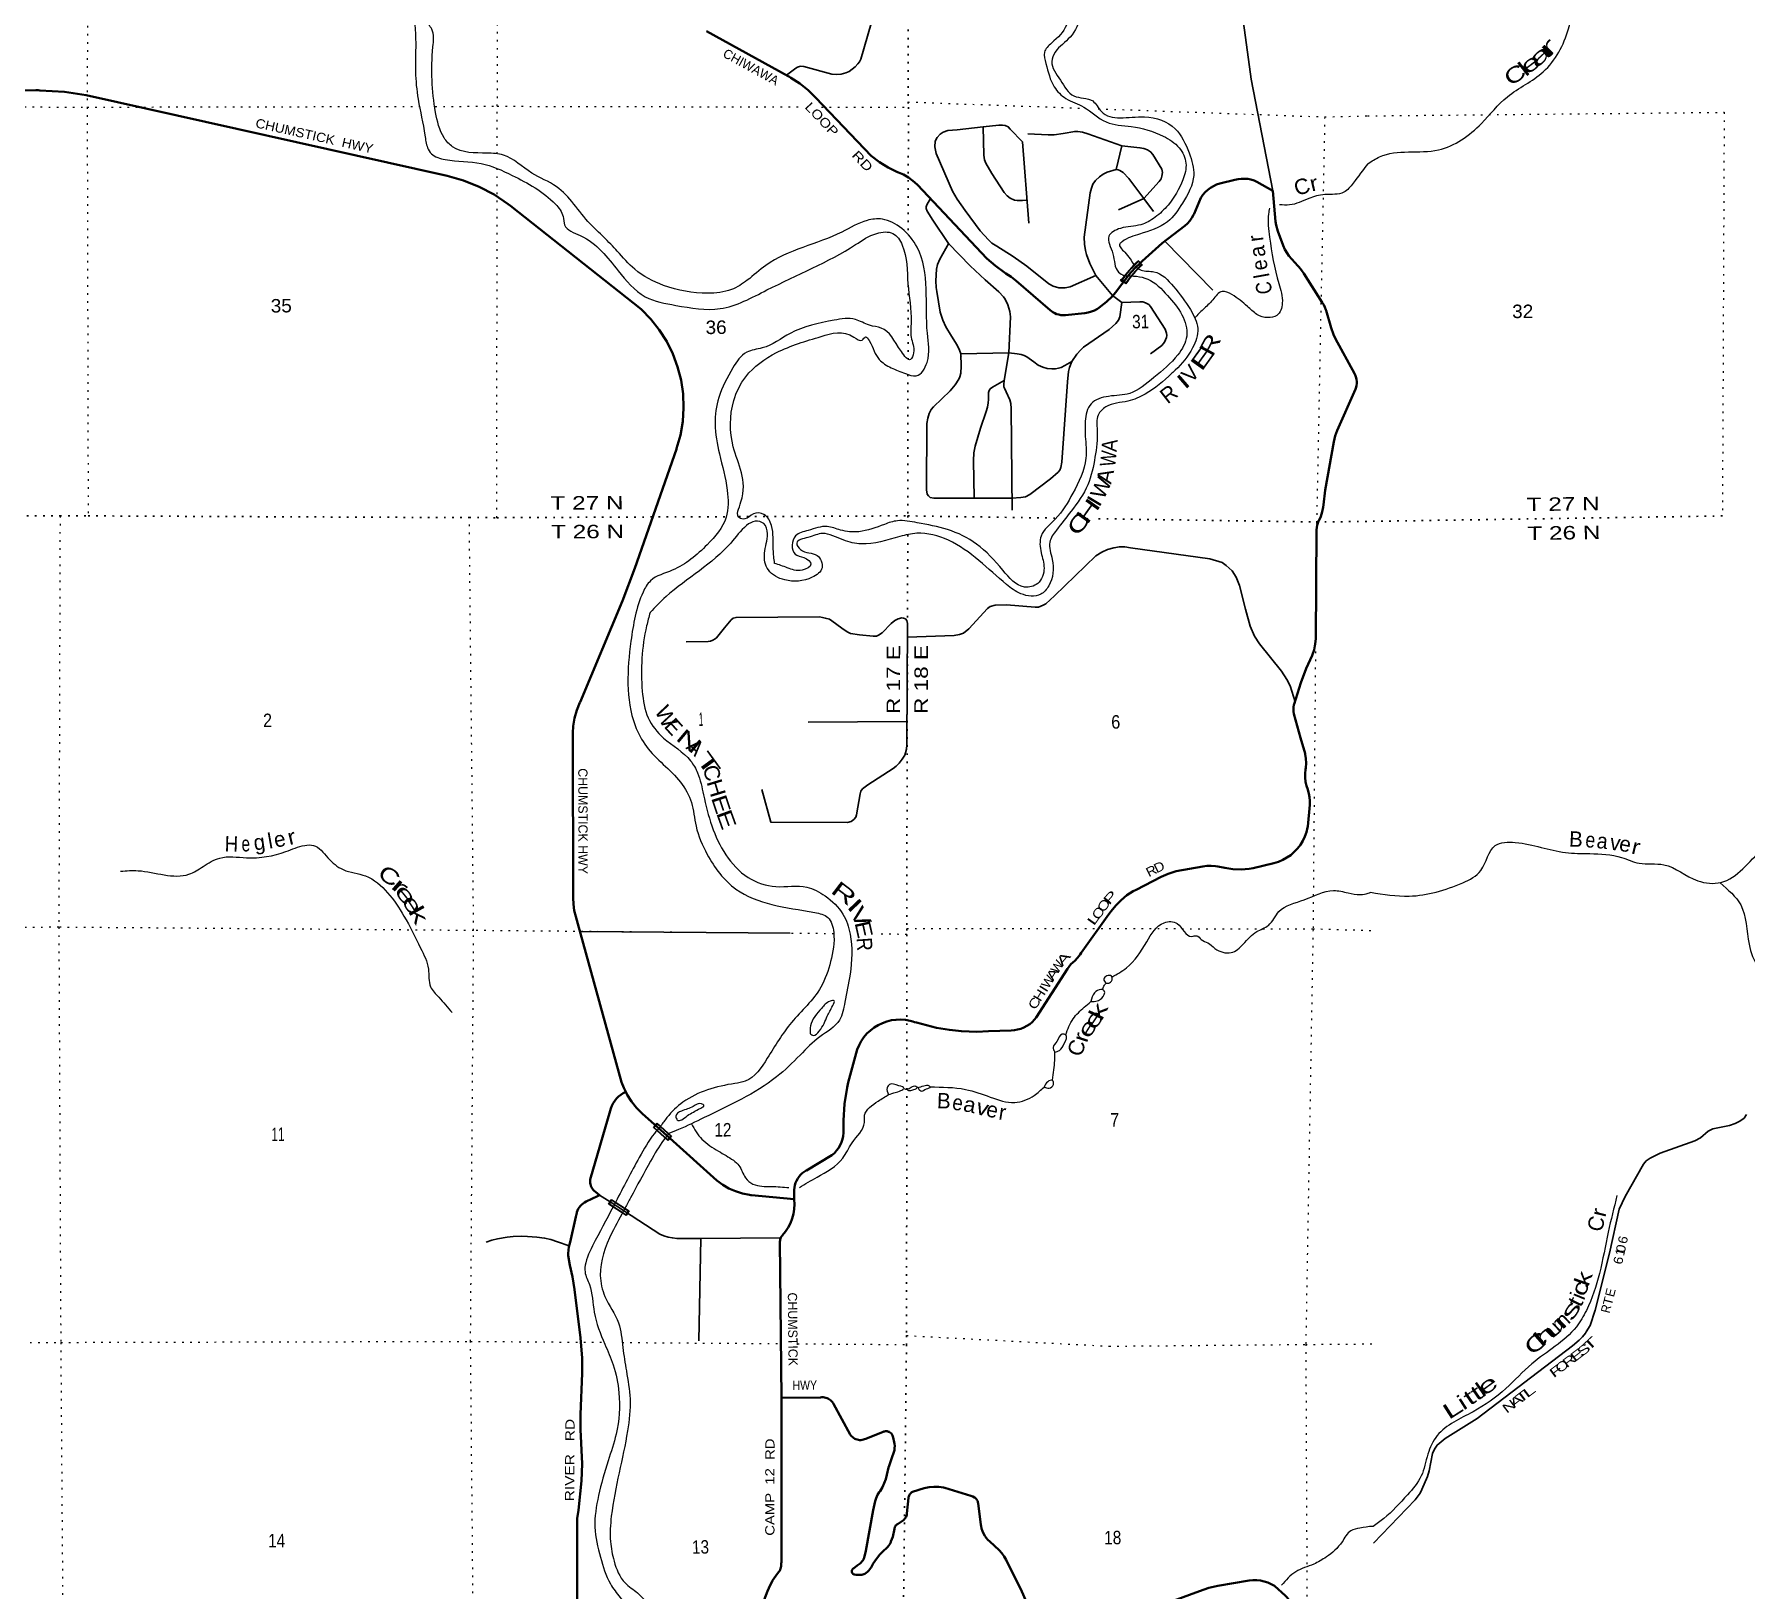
# Model space of a CAD drawing. Header units: feet. Extents: x -3 to 248627, y 0 to 184934.
# Drawn here: x 75471 to 97687, y 92156 to 112351 of the extents above; entities that cross this region are included whole.
import ezdxf
from ezdxf.enums import TextEntityAlignment as Align

# ---------------------------------------------------------------- set-up
doc = ezdxf.new("R2010")
doc.units = ezdxf.units.FT
doc.header["$LTSCALE"] = 70
doc.header["$PDMODE"] = 32
doc.header["$PDSIZE"] = 35
doc.linetypes.add('DOTTED', pattern=[1.5, 0.3, -1.2])
for name, color, linetype, lineweight in [('26', 7, 'Continuous', 40), ('27', 7, 'Continuous', 35), ('29', 7, 'Continuous', 25), ('30', 7, 'Continuous', 35), ('31', 7, 'Continuous', 13), ('39', 7, 'Continuous', 13), ('6', 7, 'DOTTED', 25), ('61', 7, 'Continuous', 13), ('7', 7, 'DOTTED', 13)]:
    doc.layers.add(name, color=color, linetype=linetype, lineweight=lineweight)
doc.layers.add('41', color=7, linetype='Continuous')

msp = doc.modelspace()

# ---------------------------------------------------------------- linework, layer by layer
at = {"layer": '26'}
for points in [[(89605.87, 109126.96), (89589.88, 109106.07), (89506, 108996.53), (89466.1, 108950.61), (89389.03, 108875.34), (89291.15, 108799.21), (89272.45, 108787.05), (89233.78, 108766.04), (89193.12, 108749.19), (89150.92, 108736.68), (89107.65, 108728.64), (88853.99, 108701.95), (88849.77, 108701.69), (88822.37, 108701.61), (88795.11, 108704.4), (88768.29, 108710.03), (88742.2, 108718.43), (88717.14, 108729.51), (88693.37, 108743.14), (88658.72, 108766.38), (88215.37, 109148.09), (88152.02, 109199.24), (88080.54, 109245.74), (88065.9, 109255.12), (87946.27, 109341.99), (87836.38, 109440.88), (86936.78, 110394.04), (86930.22, 110400.67), (86876.2, 110449.15), (86817.41, 110491.72), (86754.49, 110527.9), (86688.14, 110557.31), (86677.17, 110561.82), (86555.49, 110620.11), (86440.57, 110690.8), (86333.67, 110773.11), (85614.63, 111524.86), (85516.91, 111623.02), (85409.47, 111710.42), (85293.47, 111786.11), (85273.03, 111797.73), (85256.83, 111807.58), (84199.03, 112389.11)], [(83149.21, 98620.64), (83123.1, 98673.15), (83095.38, 98744.6), (82525.3, 100802.77), (82501.41, 100894.55), (82481.01, 100974.48), (82469.07, 101056.11), (82465.73, 101138.53), (82466, 101151.93), (82460.85, 103232.85), (82461.39, 103267.74), (82462.3, 103282.85), (82467.3, 103365.58), (82485.04, 103472.04), (82513.8, 103576.07), (82553.28, 103676.51), (82555.16, 103680.61), (83106.35, 104994.5), (83265.31, 105419.57), (83806.98, 106964.12), (83809.75, 106972.27), (83858.16, 107144.94), (83888.24, 107321.73), (83899.69, 107500.69), (83892.36, 107679.87), (83866.35, 107857.31), (83821.93, 108031.05), (83759.59, 108199.19), (83680.02, 108359.9), (83584.09, 108511.42), (83472.84, 108652.07), (83347.5, 108780.32), (81652.35, 110122.25), (81621.53, 110145.8), (81439.08, 110268.22), (81244.84, 110370.9), (81040.92, 110452.71), (80829.57, 110512.75), (76146.08, 111561.1), (75863.37, 111604.06), (75542.65, 111621.78), (75521.49, 111622.95), (75492.65, 111622.93), (71353.34, 111585.67)], [(91223.35, 110471.41), (91181.25, 110475.36), (91138.97, 110474.89), (91096.97, 110470.01), (91055.71, 110460.75), (90861.81, 110412.88), (90858.93, 110412.07), (90816.84, 110397.58), (90776.49, 110378.77), (90738.33, 110355.85), (90702.77, 110329.06), (90670.21, 110298.7), (90641, 110265.11), (90615.46, 110228.64), (90526.43, 110020.88), (90518.74, 110004.62), (90496.25, 109964.83), (90469.73, 109927.61), (90439.45, 109893.37), (90405.77, 109862.47), (90110.48, 109636.43), (89852.84, 109402.59), (89829.76, 109382.74), (89762.31, 109318.94), (89714.49, 109267.82), (89678.93, 109226.1), (89609.44, 109132.85), (89605.87, 109126.96)], [(91563.12, 101590.55), (91621.42, 101607.92), (91677.58, 101631.28), (91730.99, 101660.39), (91781.06, 101694.92), (91827.26, 101734.5), (91869.06, 101778.68), (91906.01, 101827), (91937.72, 101878.91), (91963.82, 101933.85), (91984.03, 101991.22), (91998.14, 102050.39), (92000.82, 102066.18), (92027.86, 102347.13), (92029.11, 102396.85), (92025.15, 102446.42), (92016.03, 102495.31), (92001.86, 102542.98), (92001.43, 102544.17), (91984.59, 102594.65), (91973.12, 102646.61), (91967.14, 102699.48), (91966.73, 102752.69), (91971.87, 102805.65), (91975.84, 102828.48), (91979.4, 102887.39), (91976.79, 102946.36), (91968.02, 103004.72), (91966.29, 103012.9), (91906.11, 103215.4), (91821.64, 103527.1), (91816.96, 103556.56), (91815.39, 103586.35), (91816.94, 103616.14), (91821.6, 103645.6), (91823.27, 103652.99), (91913.65, 103927.94), (91980.51, 104115.82), (92060.04, 104283.47), (92083.06, 104358.08), (92098.16, 104434.69), (92104.69, 104501.75), (92116.48, 105917.46), (92118.48, 105946.88), (92123.54, 105975.92), (92131.61, 106004.27), (92142.6, 106031.63), (92144.13, 106034.87), (92169.76, 106090.84), (92189.4, 106149.18), (92202.84, 106209.26), (92207.5, 106242.6), (92226.86, 106432.6), (92338.08, 107056.78), (92357.48, 107135.68), (92383.11, 107207.51), (92622, 107743.43), (92629.89, 107767.15), (92635.26, 107791.57), (92638.05, 107816.41), (92638.23, 107841.41), (92635.79, 107866.29), (92630.77, 107890.77), (92623.21, 107914.6), (92613.21, 107937.51), (92609.15, 107945.26), (92361.87, 108395.73), (92335.55, 108452.27), (92304.12, 108538.95), (92238.37, 108764.67), (92236.07, 108772.58), (92223.83, 108806.43), (92208.11, 108838.82), (92189.09, 108869.39), (91948.99, 109243.9), (91919.8, 109288.35), (91886.13, 109329.51), (91874.12, 109342.26), (91755.66, 109475.71), (91733.36, 109506.82), (91704.41, 109555.74), (91680.73, 109607.41), (91611.93, 109792.77), (91592.25, 109871.21), (91584.67, 109917.2), (91548, 110316.8), (91338.73, 110436.25), (91305.17, 110450.46), (91264.81, 110463.08), (91223.35, 110471.41)], [(85336.24, 97227.15), (85336.82, 97346.95), (85339.26, 97377.88), (85344.93, 97408.39), (85353.75, 97438.13), (85365.63, 97466.79), (85380.44, 97494.05), (85398.02, 97519.62), (85418.18, 97543.2), (85440.69, 97564.55), (85465.31, 97583.43), (85491.77, 97599.63), (85494.03, 97600.84), (85825.98, 97797.51), (85857.38, 97825.49), (85885.68, 97856.59), (85910.58, 97890.48), (85931.79, 97926.79), (85949.1, 97965.12), (85962.3, 98005.04), (85971.26, 98046.13), (85975.88, 98087.93), (85976.26, 98095.99), (85974.78, 98246.08), (85987.55, 98462.38), (86022.87, 98676.16), (86038.01, 98740.26), (86153.44, 99168.11), (86176.81, 99224.72), (86205.96, 99278.58), (86240.59, 99329.1), (86280.3, 99375.72), (86324.67, 99417.93), (86373.21, 99455.27), (86425.39, 99487.34), (86480.64, 99513.77), (86538.34, 99534.29), (86597.87, 99548.66), (86658.58, 99556.73), (86719.8, 99558.41), (86780.86, 99553.68), (86841.1, 99542.6), (86874.84, 99532.65), (86895.64, 99526.35), (86924.84, 99518.81), (87181.48, 99452.5), (87349.62, 99423.67), (87506.12, 99406), (87707.15, 99399.1), (87856.74, 99406.8), (88149.82, 99417.88), (88193.02, 99420.52), (88235.7, 99427.65), (88277.41, 99439.21), (88317.68, 99455.06), (88356.07, 99475.04), (88392.16, 99498.92), (88425.56, 99526.44), (88455.9, 99557.3), (88478.38, 99585.02), (88884.71, 100217.39), (88903.99, 100247.67), (88926.33, 100275.77), (88951.48, 100301.39), (88976.68, 100322.36), (89014.87, 100361.24), (89048.78, 100403.9), (89062.31, 100423.84), (89418.93, 100925.2), (89449.45, 100965.25), (89510.54, 101041), (89579.21, 101109.95), (89654.71, 101171.34), (89736.21, 101224.51), (89772.7, 101244.59), (90097.66, 101410.73), (90187.64, 101450.4), (90281.28, 101480.44), (90291.41, 101483.05), (90637.76, 101547.48), (90692.4, 101553.91), (90747.41, 101554.6), (90802.19, 101549.53), (90833.49, 101544), (90927.21, 101526.68), (91031.09, 101511.82), (91135.95, 101507.9), (91240.64, 101514.95), (91294.18, 101522.86), (91563.12, 101590.55)], [(82520.43, 91905.25), (82517.3, 92976.87), (82520.09, 93080.65), (82534.31, 93191.12), (82573.21, 93572.11), (82581.47, 93791.23), (82563.44, 94238.35), (82559.47, 94296.96), (82560.49, 94430.9), (82581.69, 94965.77), (82582.59, 95163.27), (82559.74, 95424.7), (82483.54, 96055.76), (82455.62, 96218.93), (82424.03, 96368.06), (82403.53, 96497.05), (82402.32, 96521.99), (82403.8, 96566.01), (82409.87, 96609.64), (82427.13, 96666.49), (82500.4, 96997.91), (82512.74, 97048.45), (82514.85, 97055.89), (82522.97, 97078.44), (82533.4, 97100.02), (82546.03, 97120.39), (82560.71, 97139.33), (82577.3, 97156.63), (82595.61, 97172.1), (82615.43, 97185.57), (82636.55, 97196.89), (82781.92, 97266.1), (82809.83, 97279.39), (82781.92, 97302.19), (82735.4, 97340.2), (82726.76, 97348.81), (82716.42, 97361.21), (82707.42, 97374.62), (82699.88, 97388.9), (82693.88, 97403.89), (82689.47, 97419.43), (82686.71, 97435.34), (82685.63, 97451.45), (82686.24, 97467.59), (82688.53, 97483.57), (82946.93, 98375.35), (82954.88, 98403.99), (82968.23, 98438.97), (82985.16, 98472.37), (83005.49, 98503.81), (83029, 98532.96), (83055.42, 98559.48), (83084.48, 98583.11), (83115.84, 98603.56), (83124.17, 98607.82), (83149.21, 98620.64)], [(83719.51, 98017.03), (83360.41, 98339.68), (83288.28, 98413.25), (83224.23, 98493.95), (83168.97, 98580.9), (83149.21, 98620.64)], [(85336.24, 97227.15), (84779.78, 97279.81), (84774.37, 97280.72), (84754.5, 97283.46), (84663.05, 97302.04), (84574.05, 97330.08), (84488.46, 97367.28), (84407.23, 97413.21), (84331.24, 97467.38), (83719.51, 98017.03)], [(85170.33, 94648.69), (85150.31, 96677.26), (85151.53, 96690.82), (85154.16, 96704.17), (85158.18, 96717.18), (85163.53, 96729.69), (85170.16, 96741.57), (85178, 96752.7), (85183.16, 96758.87), (85223.03, 96807.67), (85257.59, 96860.36), (85286.45, 96916.38), (85309.29, 96975.1), (85325.87, 97035.89), (85336.01, 97098.09), (85339.59, 97161), (85336.57, 97223.94), (85336.24, 97227.15)], [(84903.94, 91914.11), (84988.55, 92139.53), (85004.04, 92175.38), (85055.35, 92274.3), (85116.72, 92367.3), (85122, 92372.49), (85133.26, 92385.33), (85143.11, 92399.28), (85151.45, 92414.18), (85158.19, 92429.87), (85163.25, 92446.18), (85166.58, 92462.93), (85168.14, 92479.94), (85167.91, 92497.01), (85169.24, 92513.51), (85170.32, 94623.69), (85170.33, 94648.69)], [(85793.63, 94627.35), (85778.58, 94636.34), (85762.66, 94643.69), (85746.07, 94649.35), (85728.97, 94653.24), (85711.56, 94655.32), (85694.03, 94655.57), (85676.57, 94653.98), (85170.33, 94648.69)], [(86166.07, 92348.38), (86141.23, 92350.43), (86118.81, 92352.27), (86118.13, 92352.4), (86113.7, 92353.56), (86109.43, 92355.18), (86105.34, 92357.23), (86101.5, 92359.69), (86097.93, 92362.55), (86094.68, 92365.76), (86091.78, 92369.3), (86089.27, 92373.12), (86087.17, 92377.18), (86085.51, 92381.43), (86084.3, 92385.84), (86083.56, 92390.35), (86083.3, 92394.91), (86083.51, 92399.48), (86084.2, 92404), (86085.36, 92408.42), (86086.97, 92412.7), (86089.02, 92416.78), (86091.49, 92420.63), (86094.34, 92424.19), (86097.56, 92427.44), (86101.09, 92430.34), (86104.91, 92432.85), (86154.65, 92469.37), (86191.69, 92497.53), (86204.05, 92508.5), (86215.19, 92520.69), (86225, 92533.98), (86233.36, 92548.23), (86240.19, 92563.27), (86243.36, 92572.13), (86265.55, 92662.07), (86361.04, 93191.31), (86385.76, 93305.94), (86399.74, 93347.16), (86417.95, 93386.69), (86440.19, 93424.1), (86449.34, 93437.24), (86479.48, 93485.83), (86504.61, 93537.75), (86524.19, 93592.01), (86537.98, 93648.01), (86560.77, 93741.13), (86568, 93764.06), (86602.13, 93867.25), (86629.2, 93942.95), (86635.61, 93969.08), (86639.25, 93995.74), (86640.08, 94022.63), (86638.1, 94049.46), (86634.35, 94071.39), (86621.66, 94133.59), (86609.67, 94159.88), (86598.26, 94184.89), (86573.27, 94202.76), (86570.53, 94204.23), (86560.77, 94208.22), (86550.65, 94211.16), (86540.28, 94213.03), (86529.77, 94213.81), (86519.24, 94213.48), (86508.8, 94212.05), (86498.57, 94209.54), (86488.65, 94205.97), (86264.53, 94117), (86264.05, 94116.76), (86249.08, 94110.15), (86233.51, 94105.15), (86217.5, 94101.8), (86201.22, 94100.15), (86184.87, 94100.2), (86168.6, 94101.96), (86152.61, 94105.42), (86137.07, 94110.52), (86122.15, 94117.23), (86108.01, 94125.45), (86094.81, 94135.11), (86082.69, 94146.1), (86071.78, 94158.29), (86062.21, 94171.55), (85846.24, 94570.6), (85842.18, 94577.41), (85832.08, 94591.74), (85820.53, 94604.93), (85807.67, 94616.85), (85793.63, 94627.35)], [(88382.27, 91927.51), (88276.67, 92164.91), (88130.8, 92453.72), (88087.72, 92546.13), (88062.51, 92589.03), (88032.09, 92630.37), (87997.52, 92668.3), (87936.74, 92727.92), (87874.3, 92783.14), (87849.57, 92805.63), (87827.33, 92830.59), (87807.82, 92857.73), (87791.25, 92886.76), (87777.8, 92917.36), (87767.63, 92949.2), (87760.85, 92981.93), (87758.53, 93000.76), (87723.84, 93278.14), (87720.4, 93290.39), (87717.24, 93301.39), (87712.94, 93312), (87707.56, 93322.11), (87701.15, 93331.59), (87693.78, 93340.35), (87685.54, 93348.3), (87677.53, 93354.55), (87652.57, 93367.98), (87627.53, 93375.66), (87292.49, 93478.39), (87275.46, 93481.91), (87212.44, 93490.59), (87148.86, 93492.63), (87085.41, 93488.01), (87022.79, 93476.79), (86871.37, 93427.45), (86862.87, 93422.65), (86854.89, 93416.96), (86847.54, 93410.47), (86840.92, 93403.25), (86835.08, 93395.38), (86830.1, 93386.94), (86826.03, 93378.02), (86822.91, 93368.73), (86820.79, 93359.16), (86819.67, 93349.42), (86799.3, 93146.32), (86798.88, 93142.63), (86796.39, 93128.98), (86792.48, 93115.66), (86787.21, 93102.82), (86780.62, 93090.6), (86772.79, 93079.14), (86763.81, 93068.57), (86753.77, 93058.98), (86684.24, 93013.16), (86682.56, 93012.39), (86675.32, 93008.51), (86668.52, 93003.89), (86662.24, 92998.59), (86656.54, 92992.66), (86651.5, 92986.16), (86647.17, 92979.18), (86643.59, 92971.77), (86640.81, 92964.04), (86638.84, 92956.06), (86637.73, 92947.91), (86614.23, 92845.15), (86591.81, 92782.01), (86587.69, 92772.17), (86576.32, 92749.83), (86562.67, 92728.8), (86546.9, 92709.31), (86529.18, 92691.58), (86499.83, 92666.89), (86448.14, 92615.8), (86402.08, 92559.6), (86362.14, 92498.88), (86333.76, 92446.24), (86330.96, 92441.48), (86318.37, 92422.9), (86303.9, 92405.74), (86287.72, 92390.18), (86270, 92376.4), (86250.94, 92364.55), (86240.76, 92359.63), (86226.5, 92354.27), (86211.74, 92350.43), (86196.67, 92348.16), (86191.23, 92347.91), (86166.07, 92348.38)], [(90041.54, 91934.09), (90594.59, 92138.66), (90716.37, 92179.32), (90835.97, 92206.04), (91242.07, 92276.97), (91290.55, 92281.67), (91339.25, 92281.28), (91387.65, 92275.8), (91435.2, 92265.29), (91481.4, 92249.87), (91525.73, 92229.7), (91567.72, 92205.01), (91574.24, 92200.61), (91710.13, 92083.51), (91730.65, 92061.15), (91748.73, 92036.76), (91764.16, 92010.62), (91776.77, 91983.01), (91790.81, 91941.15)]]:
    msp.add_lwpolyline(points, dxfattribs=at)
at = {"layer": '29'}
for p, q in [((88296.72, 110954.23), (88381.68, 109896.6)), ((89513.99, 110595.99), (89588.39, 110901.19)), ((89099.48, 109717.54), (89177.81, 110293.55)), ((89544.2, 110072.06), (89875.57, 110218.99)), ((89875.57, 110218.99), (90000.16, 110047.8)), ((90148.32, 109665.06), (90769.68, 109028.86)), ((89467.02, 108956.84), (89249.44, 109216.22)), ((87498.05, 108199.8), (88123.34, 108213.44)), ((88123.34, 108213.44), (88060.28, 107856.8)), ((88151.6, 107492.88), (88164.64, 106172.4)), ((89699.19, 105684.86), (90729.39, 105541.62)), ((86797.65, 103127.66), (86805.33, 104702.41)), ((86805.59, 104524.32), (87411.76, 104544.09)), ((85516.86, 103418.81), (86797.63, 103428.12)), ((82554.57, 100700.72), (85284.68, 100678.65)), ((82809.83, 97279.39), (82806.92, 97278)), ((82944.68, 97192.06), (83591.05, 96773.47)), ((84122.18, 96716.95), (84095.5, 95385.48)), ((84122.18, 96716.95), (85154.7, 96723.21))]:
    msp.add_line(p, q, dxfattribs=at)
for points in [[(87241.81, 115633.21), (86198.53, 112026.98), (86182.45, 111990.84), (86162.26, 111964.58), (86127.94, 111928.22), (86049.26, 111867.7), (86006.82, 111849.44), (85944.24, 111833.28), (85885.7, 111829.24), (85824.92, 111834.05), (85459.29, 111931.57), (85421.41, 111934.28), (85403.24, 111930.24), (85377, 111922.16), (85355.17, 111910.79), (85234.44, 111821.19)], [(91548, 110316.8), (91265.78, 111767.54), (91168.1, 112496.54)], [(89249.44, 109216.22), (88917.29, 109072.64), (88851.32, 109056.43), (88769.15, 109058.74), (88696.24, 109081.9), (88639.53, 109109.69), (88357.13, 109341.28), (88176.59, 109466.34), (87963.63, 109600.66), (87901.14, 109640.03), (87858.31, 109681.72), (87750.68, 109799.82), (87556.25, 110063.84), (87452.08, 110207.42), (87389.59, 110313.95), (87176.64, 110800.29), (87161.59, 110888.29), (87167.38, 110962.4), (87191.68, 111011.04), (87232.19, 111055.04), (87268.07, 111078.2), (87329.41, 111101.35), (87449.77, 111110.62), (87786.35, 111147.9)], [(87786.35, 111147.9), (87991.41, 111170.83), (88041.17, 111168.52), (88074.74, 111166.2), (88112.93, 111147.67), (88139.55, 111119.88), (88296.72, 110954.23)], [(87786.35, 111147.9), (87798.13, 110781.76), (87807.39, 110721.55), (87821.28, 110675.23), (87902.29, 110540.91), (88062.01, 110297.74), (88101.36, 110253.74), (88138.39, 110223.63), (88196.26, 110198.16), (88233.3, 110191.21), (88298.11, 110193.53), (88355.97, 110195.84)], [(88368.21, 111057.8), (88633.73, 111043.45), (88711.27, 111045.76), (88828.16, 111061.97), (88976.31, 111089.76), (89016.81, 111089.77), (89076.99, 111080.5), (89147.59, 111057.34), (89588.39, 110901.19)], [(89588.39, 110901.19), (89822.33, 110876.7), (89874.4, 110867.44), (89919.55, 110851.23), (89962.36, 110825.76), (89991.3, 110791.02), (90109.35, 110598.8), (90115.13, 110557.11), (90109.35, 110508.48), (90096.62, 110471.43), (90072.32, 110436.68), (89875.57, 110218.99)], [(89513.99, 110595.99), (89398.74, 110561.75), (89347.81, 110533.96), (89299.2, 110499.22), (89248.28, 110450.59), (89213.56, 110401.95), (89192.73, 110353.32), (89177.81, 110293.55)], [(89875.57, 110218.99), (89679.97, 110478.37), (89605.9, 110557.11), (89564.23, 110582.59), (89542.25, 110591.86), (89513.99, 110595.99)], [(87104.22, 110217.72), (87058.59, 110135.63), (87049.33, 110107.84), (87049.33, 110089.31), (87063.22, 110054.57), (87134.97, 109936.46), (87338.66, 109635.4)], [(87340.85, 109637.73), (87225.25, 109429.28), (87197.47, 109362.12), (87181.27, 109299.59), (87172.01, 109149.06), (87176.64, 109061.06), (87185.9, 109010.11), (87232.19, 108741.46), (87264.6, 108637.25), (87303.95, 108551.56), (87375.7, 108431.13), (87452.09, 108313.02), (87479.86, 108250.49), (87498.05, 108199.8)], [(87338.66, 109635.4), (87618.74, 109343.59), (87813.17, 109162.95), (87993.72, 109005.47), (88052.75, 108942.94), (88073.58, 108912.84), (88109.46, 108838.73), (88136.08, 108753.04), (88141.86, 108681.25), (88123.34, 108213.44)], [(89249.44, 109216.22), (89171.9, 109373.7), (89131.39, 109491.81), (89118.66, 109542.76), (89103.62, 109626.13), (89099.48, 109717.54)], [(89588.32, 108866.83), (89560.78, 108683.58), (89544.58, 108639.58), (89512.17, 108595.57), (89424.22, 108519.15), (89090.9, 108287.56), (89056.18, 108255.14), (89005.26, 108194.92), (88939.28, 108102.28)], [(89822.81, 108877.48), (89588.32, 108866.83), (89467.02, 108956.84)], [(89822.81, 108877.48), (89860.54, 108874.64), (89896.99, 108864.22), (89938.08, 108842.22), (89959.49, 108817.9), (90149.29, 108521.47), (90169.55, 108471.68), (90173.02, 108440.41), (90167.81, 108414.93), (90142.35, 108354.72), (90125.57, 108330.41), (90105.31, 108310.72), (89961.8, 108201.87)], [(87498.05, 108199.8), (87503.02, 108042.08), (87497.23, 107951.76), (87483.34, 107900.81), (87470.61, 107870.71), (87425.47, 107798.91), (87359.51, 107722.49), (87141.93, 107514.06), (87115.3, 107479.32), (87086.37, 107426.06), (87069.01, 107368.16), (87058.6, 107296.37), (87053.97, 106434.86), (87063.22, 106379.28), (87077.11, 106356.12), (87100.26, 106337.59), (87146.55, 106328.32), (87669.61, 106329.58), (88159.23, 106326.02)], [(88123.34, 108213.44), (88228.67, 108201.86), (88283.65, 108192.6), (88321.26, 108181.02), (88355.4, 108161.33), (88443.94, 108095.33), (88503.54, 108054.8), (88564.3, 108028.17), (88620.44, 108011.96), (88680.04, 108007.33), (88728.07, 108008.48), (88765.68, 108014.28), (88802.14, 108024.7), (88846.7, 108049.02), (88939.28, 108102.28)], [(88939.28, 108102.28), (88909.19, 108025.88), (88897.62, 107972.61), (88883.73, 107838.29), (88809.66, 106796.14), (88796.93, 106724.35), (88783.04, 106689.61), (88763.37, 106666.45), (88661.52, 106578.44), (88391.86, 106374.65), (88336.31, 106346.86), (88276.12, 106335.28), (88159.23, 106326.02)], [(87669.61, 106329.58), (87661.57, 106816.99), (87668.51, 106914.25), (87682.4, 107002.26), (87751.84, 107236.16), (87828.23, 107451.54), (87844.43, 107509.44), (87854.27, 107566.18), (87856.01, 107609.02), (87857.74, 107698.19), (87865.26, 107724.82), (87880.89, 107747.98), (87909.24, 107768.82), (88060.28, 107856.8)], [(88060.28, 107856.8), (88055.65, 107801.24), (88057.96, 107774.61), (88064.91, 107753.77), (88086.9, 107708.61), (88135.51, 107603.24), (88148.24, 107558.08), (88151.6, 107492.88)], [(87411.76, 104544.09), (87480.43, 104555.51), (87534.82, 104576.36), (87600.79, 104629.62), (87844.99, 104895.95), (87880.87, 104921.42), (87942.21, 104937.63), (88090.35, 104942.27), (88465.33, 104914.48), (88505.84, 104914.48), (88538.25, 104923.74), (88566.02, 104939.95), (88599.58, 104956.16), (88715.32, 105058.06), (89252.33, 105576.82), (89328.72, 105625.45), (89400.47, 105660.19), (89483.8, 105683.35), (89557.87, 105697.25), (89627.31, 105694.93), (89699.19, 105684.86)], [(90729.39, 105541.62), (90888.82, 105493.45), (90944.37, 105451.76), (91018.44, 105382.28), (91074, 105303.54), (91115.66, 105192.38), (91194.36, 104886.68), (91254.54, 104664.36), (91310.09, 104534.67), (91374.91, 104437.4), (91661.93, 104080.75), (91731.37, 103974.22), (91773.03, 103890.85), (91837.85, 103682.42)], [(86805.33, 104702.41), (86797.6, 104738.48), (86779.09, 104761.64), (86753.62, 104770.9), (86732.79, 104773.21), (86686.5, 104761.64), (86640.2, 104740.79), (86593.91, 104701.42), (86478.18, 104581), (86429.57, 104548.57), (86401.79, 104536.99), (86362.44, 104534.68), (86181.9, 104553.21), (86066.16, 104571.73), (86022.18, 104590.26), (85955.06, 104641.21), (85825.43, 104733.85), (85791.87, 104754.69), (85737.48, 104770.9), (85701.59, 104780.16), (85663.4, 104784.8), (84580.13, 104780.16), (84541.93, 104768.58), (84515.31, 104747.74), (84431.98, 104645.84), (84325.51, 104516.15), (84308.14, 104499.94), (84279.21, 104483.73), (84247.96, 104469.83), (84219.03, 104465.2), (83932.01, 104460.57)], [(86028.41, 102118.31), (86074.25, 102128.48), (86111.29, 102156.27), (86134.43, 102184.06), (86146.01, 102216.48), (86189.99, 102489.76), (86201.56, 102524.49), (86222.39, 102552.28), (86254.8, 102580.08), (86289.52, 102607.87), (86620.52, 102818.61), (86659.87, 102848.72), (86696.91, 102885.77), (86738.57, 102939.04), (86770.98, 102992.3), (86780.23, 103020.09), (86791.81, 103068.73), (86797.65, 103127.66)], [(84914.78, 102545.82), (85032.16, 102119.34), (86028.41, 102118.31)], [(92854.57, 92762.34), (93396.19, 93324.43), (93460.16, 93411.07), (93481.03, 93456.33), (93555.54, 93625.64), (93578.44, 93700.01), (93618.79, 93925.2), (93648.02, 93981.98), (93682.81, 94034.19), (93783.72, 94119.75), (94199.14, 94379.74), (95440.05, 95320.71), (95524.9, 95396.27), (95568.33, 95440.56), (95604.87, 95489.1), (95617.09, 95502.44), (95665.74, 95585.02), (95734.17, 95786.4), (95919.29, 96526.16), (96045.68, 97099.13), (96121.46, 97262.91), (96358.29, 97681.45), (96392.82, 97724.16), (96445, 97758.97), (96575.06, 97825.5), (97025.96, 97985.24), (97100.35, 98024.71), (97199.9, 98110.56), (97258.96, 98140.81), (97477.34, 98184.25), (97547.79, 98208.03), (97610.41, 98239.36), (97666.07, 98277.66), (97698.11, 98326.27)], [(82808.6, 97280.39), (82809.83, 97279.39), (82944.68, 97192.06)], [(82414.44, 96622.34), (82261.94, 96674.56), (82176.3, 96702.35), (82095.29, 96720.88), (81995.75, 96734.77), (81873.08, 96744.04), (81789.75, 96746.35), (81687.9, 96741.72), (81611.51, 96732.46), (81484.21, 96711.61), (81412.45, 96693.09), (81336.06, 96669.93)], [(83591.05, 96773.47), (83642.66, 96750.98), (83700.52, 96734.77), (83753.76, 96723.19), (83813.94, 96716.24), (84122.18, 96716.95)]]:
    msp.add_lwpolyline(points, dxfattribs=at)
msp.add_arc((86941.38, 108068.16), 568.53, 10.20001, 11.86336, dxfattribs=at)
at = {"layer": '31'}
for p, q in [((82925.44, 97160.15), (82966.05, 97223.21)), ((83152.34, 97013.83), (82925.46, 97159.91)), ((82965.89, 97223.09), (83192.55, 97077.14)), ((83192.96, 97076.88), (83152.35, 97013.82))]:
    msp.add_line(p, q, dxfattribs=at)
msp.add_lwpolyline([(82936.39, 97162.38), (82968.34, 97211.99), (83181.89, 97074.48), (83149.95, 97024.88)], close=True, dxfattribs=at)
at = {"layer": '39'}
for points in [[(88403.66, 119713.78), (88266.3, 119549.03), (88035.6, 119453.87), (87972.78, 119287.89), (88065.42, 119085.22), (88209.47, 118979.86), (88589.98, 118794.31), (88815.22, 118830.94), (89079.51, 118992.99), (89236.38, 119016.8), (89319.52, 118961.22), (89413.69, 118603.32), (89500.58, 117963.07), (89366.29, 117691.49), (89116.06, 117533.63), (88992.48, 117401.28), (88996.45, 117203.74), (89131.13, 117027.72), (89226.48, 116754.51), (89320.59, 116199.02), (89244.03, 115996.59), (89063.64, 115906), (88821.19, 115980.08), (88623.66, 115994.14), (88377.2, 115862.53), (88161.55, 115670.75), (88112.61, 115527.09), (88040.4, 115292.46), (87937.32, 115124.03), (87715.91, 114903.97), (87533.6, 114599.63), (87453.81, 114316.53), (87512.01, 113930.02), (87679.81, 113663.62), (87936.66, 113353.79), (88155.03, 113269.38), (88439.99, 113173.56), (88687.72, 112972.51), (88863.57, 112706.19), (88867.91, 112470.34), (88676.85, 112236.48), (88583.36, 112116.54), (88602.94, 111969.57), (88710.68, 111666.24), (88863.22, 111516.62), (89093.96, 111404.11), (89383.9, 111211.56), (89710.79, 111152.48), (90124.95, 111027.77), (90333.93, 110874.7), (90420.49, 110676), (90380.32, 110459.84), (90188.16, 110133.23), (90020.53, 109974.21), (89834.16, 109877.5), (89568.74, 109830.37), (89420.7, 109728.01), (89471.28, 109500.71), (89544.12, 109263.56), (89620.65, 109215.76)], [(88156.94, 119404.74), (88091.59, 119291.14), (88165.39, 119160.86), (88327.15, 119098.03), (88552.2, 118949.17), (88791.83, 118955.7), (89112.59, 119110.27), (89329.99, 119124.64), (89491.01, 118932.77), (89562.69, 118608.9), (89547.43, 118318.41), (89623.88, 118123.64), (89607.18, 117774.66), (89429.76, 117587.31), (89193.87, 117405.4), (89187.33, 117252.1), (89286.51, 116999.1), (89427.58, 116379.58), (89460.23, 116131.92), (89333.66, 115894.7), (89081.04, 115775.12), (88707.39, 115878.08), (88542.2, 115880.39), (88386.39, 115747.7), (88235.39, 115536.44), (88119.94, 115192.48), (87863.51, 114847.04), (87638.95, 114538.23), (87574.13, 114166.57), (87745.41, 113751), (88040.85, 113409.32), (88410.36, 113318.42), (88590.55, 113225.54), (89005.87, 112778.24), (89041.86, 112601.19), (88917.8, 112313.6), (88724.35, 112118.02), (88679.22, 111996.57), (88790.38, 111753.77), (88965.62, 111549.95), (89210, 111483.95), (89322.13, 111348.02), (89880.78, 111277.24), (90281.13, 111122.14), (90461.47, 110809.5), (90520.75, 110517.77), (90377.25, 110159.4), (90180.24, 109915.39), (89819.24, 109756.37), (89590.59, 109657.21), (89562.65, 109630.7), (89626.18, 109520.47), (89743.36, 109357.01)], [(85081.57, 105480.89), (85063.67, 105662.16), (85040.46, 105972.41), (84942.36, 106116.56), (84805.32, 106123.19), (84695.19, 106057.52), (84624.55, 106070.9), (84644.66, 106278.78), (84544.93, 106995.51), (84551.11, 107594.39), (84707.17, 107904.5), (85106.94, 108217.16), (85684.98, 108426.83), (86110.07, 108419.18), (86217.21, 108379.97), (86261.12, 108420.75), (86307.9, 108374.87), (86439.25, 108128.25), (86593.39, 108020.98), (86779.44, 107946.31), (86918.73, 107915.51), (87060.02, 108090.38), (87064.34, 108469.47), (86930.46, 109585.05), (86730.65, 109828.95), (86479.7, 109949.31), (86280.44, 109933.12), (85953.6, 109782.52), (84966.86, 109348.8), (84727.05, 109156.77), (84520.77, 109035.66), (84215.07, 108988.11), (83640.01, 109088.96), (83265.3, 109298.77), (83039.41, 109532.3), (82864.37, 109715.97), (82685.41, 109889.51), (82247.57, 110372.86), (81929.59, 110548.98), (81560.7, 110781.02), (81348.95, 110807.03), (80900.97, 110889.05), (80791.04, 111006.86), (80681.03, 111336.37), (80646.47, 112184.83), (80630.09, 112416.53), (80556.35, 112540.76), (80590.41, 112762.9), (80521.68, 112992.03), (80396.87, 113801.25), (80269.13, 114090.25), (79828.62, 114436.47), (79398.1, 114790.85), (78258.4, 115772.94), (77802.12, 116084.72), (77393.65, 116245.78), (77289.77, 116158), (77217.64, 116118.93), (77282.57, 116071.22), (77282.41, 115883.71), (77082.73, 115706.22), (76781.75, 115588.15), (76466.61, 115681.63), (76250.99, 115895.12), (76012.88, 116142.64), (75247.14, 116582.24), (74943.04, 116577.04), (74784.29, 116539.09), (74633.85, 116271.38), (74428.01, 116105.92), (74038.73, 115751.03), (73687.4, 115428.8), (73078.31, 115099.84), (72704.31, 115033.43), (72577.56, 115017.99), (72469.38, 114958.39), (71504.08, 114597.48), (71326.74, 114402.07), (71155.48, 114202.7), (70925.29, 114055.12), (70657.16, 113905.46)], [(70725.6, 113797.21), (70946.61, 113936.39), (71349.12, 114174.48), (71614.29, 114451.45), (71804.37, 114580.46), (72643.88, 114829.16), (73128.16, 114947.13), (73787.58, 115278.63), (74114.12, 115663.1), (74291.66, 115838.35), (74709.96, 116110.88), (75001.66, 116351.84), (75198.52, 116406.32), (75447.19, 116314.16), (75996.04, 116011.41), (76128.73, 115833.35), (76377.17, 115559.73), (76734.57, 115470.72), (77162.73, 115559.87), (77390.66, 115731.61), (77485.13, 115956.4), (77661.33, 116063.08), (77827.42, 115970.06), (77958.47, 115753.68), (78228.29, 115558.91), (78553.48, 115263.9), (79240.26, 114660.17), (79561.74, 114332.87), (79839.26, 114174.47), (80031.77, 114057.52), (80148.94, 113818.82), (80275.12, 113279.79), (80421.84, 112291.36), (80419.99, 111865.92), (80453.75, 111507.39), (80542.97, 111038.54), (80576.79, 110877.6), (80625.9, 110799.48), (80805.93, 110722.73), (81271.71, 110673.16), (81674.08, 110518.08), (82235.72, 110144.9), (82336, 109984.65), (82355.22, 109873.96), (82558, 109736.96), (83049.98, 109278.37), (83401.75, 108943.32), (83799.67, 108830.54), (84376.17, 108788.17), (84982.09, 109030.4), (86132.47, 109619.06), (86406.99, 109765.08), (86616.49, 109763.23), (86736.81, 109613.27), (86812.27, 109110.01), (86853.44, 108612.43), (86853.36, 108416.86), (86885.58, 108213.56), (86846.13, 108128.47), (86726.29, 108230.04), (86463.43, 108535.78), (86312, 108572.5), (86129.98, 108647.22), (85854.11, 108638.29), (85283.75, 108467), (84921.03, 108277.72), (84720.14, 108223.19), (84536.86, 108017.64)], [(92780.55, 110668.75), (92933.8, 110758.88), (93697.75, 110849.68), (94254.96, 111191.63), (94592.32, 111538.47), (95058.84, 111863.8), (95387.26, 112420.45), (95496.13, 112911.38), (95641.4, 113376.26), (95833.45, 113748.57), (96014.08, 113959.39), (96120.58, 114050.75)], [(92780.55, 110668.75), (92590.38, 110418.42), (92470.71, 110298.21), (92223.24, 110269.41), (92014.26, 110218.84), (91765.33, 110133.58), (91634.25, 110136.18)], [(91504.5, 110092.67), (91492.53, 110017.82), (91505.59, 109715.52), (91624.3, 109115.93), (91671.16, 108858.34), (91600.2, 108700.34), (91483.67, 108670.89), (91342.24, 108713.77), (91218.35, 108817.32), (91015.41, 108970.45), (90890.12, 109011.48), (90768.32, 108903.35), (90642.67, 108777.03), (90534.85, 108668.8)], [(89743.36, 109357.01), (89837.66, 109288.12), (90005.36, 109266.36), (90259.03, 109075.45), (90477.52, 108775.31), (90574.6, 108530.34), (90506.6, 108277.6), (90281.83, 107988.95), (90237.92, 107948.17), (89892.12, 107678.42), (89667.42, 107587.36), (89382.12, 107513.81), (89280.45, 107405.89), (89268.26, 107212.2), (89239.5, 106861.08), (89146.37, 106501.22), (88930.2, 106158.22), (88739.25, 105912.26), (88652.17, 105756.11), (88684.59, 105532.65), (88639.65, 105187.4), (88535.97, 105079.46), (88278.07, 105086.85), (88091.57, 105207.89), (87336.61, 105780.67), (86926.82, 105871.15), (86707.66, 105830.55), (86205.06, 105732.55), (85972.91, 105784.57), (85704.18, 105868.46), (85513.33, 105818.07), (85369.03, 105743.98), (85418.2, 105659.81), (85632.47, 105583.42), (85696.48, 105424.81), (85568.79, 105300.49), (85212.6, 105266.52), (84999.83, 105395.35), (84949.34, 105612.58), (84989.15, 105865.02), (84939.5, 105997.57), (84830.43, 106028.69), (84718.18, 105973.08), (84510.94, 105745.1), (83671.82, 105048.8), (83464.35, 104845.01)], [(89620.65, 109215.76), (89923.7, 109172.76), (90181.63, 108957.71), (90367.4, 108707.62), (90430.55, 108432.06), (90316.12, 108188.92), (90004.79, 107895.33), (89690.59, 107688.41), (89417.04, 107649.26), (89188.37, 107552.11), (89114.04, 107327.53), (89114, 107127.93), (89122.83, 106845.75), (88952.06, 106392.33), (88723.74, 106055.25), (88540.6, 105835.59), (88540.71, 105619.86), (88578.94, 105420.65), (88496.31, 105220.18), (88325.56, 105174.04), (88045.45, 105390.88), (87701.67, 105732.06), (87327.18, 105919.69), (86931.51, 106008.3), (86675.44, 106033.85), (86506.7, 105987.73), (86173.28, 105891.5), (85937.4, 105913.23), (85761.7, 105959.79), (85516.46, 105908.84), (85352, 105836.55), (85308.87, 105717.14), (85348.29, 105600.61), (85461.53, 105555.42), (85553.02, 105469.68), (85438.98, 105391.88), (85245.29, 105424.13), (85081.57, 105480.89)], [(84536.86, 108017.64), (84357.34, 107634.7), (84308.34, 107293.45), (84364.56, 106902.89), (84465.91, 106430.14), (84451.25, 106079.17), (84207, 105723.78), (83753.03, 105392.41), (83470.38, 105254.37), (83373.12, 105108.18), (83271.45, 104796.62), (83216.25, 104471.44), (83271.38, 103375.19), (83417.06, 103104.52), (83858.75, 102639.36), (84000.33, 102376.72), (84061.76, 102070.89), (84206.38, 101703.44), (84579.45, 101251.67), (85044.69, 101052.89), (85601.67, 100947.82), (85773.52, 100883.08), (85847.94, 100690.3), (85807.37, 100310.83), (85681.73, 99978.86), (85301.52, 99521.24), (84985.84, 99056.23), (84700.73, 98758.88), (84566.07, 98729.25), (83891.67, 98486.3), (83684.16, 98286.55), (83601.61, 98175.43)], [(83464.35, 104845.01), (83419.75, 104669.14), (83363.66, 103821.74), (83439.59, 103475.74), (83639.57, 103213.71), (83990.97, 102916.96), (84081.14, 102760.64), (84158.46, 102477.16), (84448.15, 101697.9), (84737.07, 101404.53), (85098.8, 101285.32), (85499.72, 101277.42), (85736.52, 101162.95), (85968.49, 100925.44), (86061.67, 100668.34), (86060.78, 100146.13), (85991.85, 99782.49), (85923.63, 99551.93), (85669.95, 99335.56), (85412.46, 99096.98), (85107.06, 98815.55), (84165.58, 98285.53), (83834.75, 98130.86), (83708.91, 98078.91)], [(92816.05, 101210.64), (93318.75, 101161.72), (94013.79, 101334.88), (94249.08, 101495.54), (94435.29, 101817.37), (94695.28, 101857.08), (95347.22, 101727.34), (95663.91, 101712.86), (96075.53, 101662.57), (96301.71, 101589.1), (96622.45, 101568.59), (97062.97, 101361.05), (97363.55, 101338.42), (97906.27, 101769.08), (98209.75, 102018.88), (98548.87, 102428.29), (98764.5, 102477.6), (99016.21, 102658.74), (99383.58, 102961.38), (99572.64, 103180.06), (99846.44, 103378.87), (100014.25, 103515.83), (100460.28, 103608.61), (100562.96, 103629.95)], [(76592.59, 101484.77), (76820.14, 101491.18), (77479.26, 101445.64), (77663.58, 101546.36), (77878.03, 101655.46), (78226.46, 101659.1), (78737.29, 101739.04), (78982.23, 101820.23), (79095.04, 101819.4), (79281.93, 101660.05), (79480.85, 101504.86), (79769.7, 101423.2), (80057.89, 101204.43), (80270.35, 100902.2), (80485.95, 100487.1), (80587.34, 100213.95), (80615.79, 99984.4), (80721.87, 99848.41), (80895.06, 99648.59)], [(97353.28, 101331.57), (97620.89, 101047.18), (97729.92, 100535.2), (97856.16, 100247.31), (98185.72, 100047.25), (98394.22, 99860.69), (98850.47, 99748.07), (99405.71, 99595.62), (99984.16, 99089.69)], [(89459.19, 100111.07), (89647.36, 100229.98), (89911.93, 100567.44), (90137.09, 100815.77), (90306.39, 100805.44), (90497.38, 100638.07), (90559.74, 100646.79), (90618.64, 100597), (90703.65, 100555.54), (90797.03, 100481.92), (91007.05, 100427.66), (91165.09, 100538.19), (91340.74, 100701.32), (91491.01, 100781.52), (91628.23, 100960.38), (91957.05, 101115.03), (92336.57, 101233.92), (92524.2, 101203.63), (92685.56, 101181.12), (92786.23, 101198.65), (92819.52, 101212.04)], [(89339.48, 99945.3), (89355.61, 99993.05), (89383.43, 100031.65)], [(89383.43, 100031.65), (89352.7, 100083.75), (89394.6, 100124.51), (89453.03, 100123.11), (89463.4, 100092.97), (89429.72, 100036.16), (89383.43, 100031.65)], [(85542.14, 99377.15), (85545.2, 99475.97), (85691.97, 99707.35), (85801.87, 99797.22), (85854.17, 99803.81), (85836.66, 99741.13), (85765.51, 99603.28), (85660.69, 99406.61), (85582.66, 99353.37), (85542.14, 99377.15)], [(88860.3, 99360.83), (88956.94, 99569.51), (89100.5, 99718.2), (89184.37, 99791.66)], [(89184.37, 99791.66), (89233.59, 99907.09), (89317.78, 99948.3), (89358.22, 99932.59), (89326.95, 99835.49), (89268.88, 99800.6), (89184.37, 99791.66)], [(88719.51, 99135.56), (88696.74, 99197.83), (88744.32, 99274.94), (88813.9, 99368.41), (88860.3, 99360.83), (88841.29, 99245.71), (88777.7, 99158.35), (88719.51, 99135.56)], [(88687.27, 98770.6), (88705.64, 98907.58), (88718.55, 99028.69), (88719.51, 99135.56)], [(86559.61, 98584.75), (86540.62, 98671.25), (86574.43, 98715.96), (86693.43, 98699.05), (86760.22, 98667.49), (86720.23, 98636.83), (86647.97, 98611.88), (86559.61, 98584.75)], [(86759.87, 98661.6), (86800.06, 98655.51), (86854.76, 98680.58), (86915.06, 98693.3), (86931.35, 98675.33), (86883.29, 98646.6), (86835.09, 98631.98), (86794.61, 98651.72)], [(86937.37, 98677.41), (87019.75, 98698.43), (87086.22, 98699.12), (87098.46, 98683.12), (87046.37, 98654.35), (86988.24, 98625.52), (86951.65, 98659.41), (86943.44, 98675.45), (86931.33, 98677.34)], [(87099.67, 98683.52), (87558.02, 98651.63), (87881.29, 98552.18), (88198.23, 98480.89), (88451.11, 98574.27), (88578.95, 98682.46)], [(88578.95, 98682.46), (88626.61, 98751.51), (88688.89, 98768.29), (88699.48, 98715.98), (88645.56, 98669.04), (88578.95, 98682.46)], [(83951.79, 98313.54), (83817.39, 98257.7), (83798.8, 98303.87), (83870.65, 98371.16), (84023.16, 98429.21), (84131.56, 98466.63), (84164.05, 98440.76), (84122.07, 98408.06), (83951.79, 98313.54)], [(85404.13, 97379.84), (85631.54, 97512.5), (85965.5, 97757.94), (86086.41, 97956.79), (86246.94, 98222.59), (86250.05, 98315.37), (86425.5, 98498.66), (86559.61, 98584.75)], [(84000.77, 98206.56), (84138.13, 98004.99), (84353.18, 97849.97), (84545.71, 97731.01), (84618.89, 97663.22), (84703.04, 97504.82), (84800.53, 97423.17), (85040.54, 97391.41), (85265.6, 97376.65)], [(83601.61, 98175.43), (83521.02, 98081.2), (83324.69, 97768.66), (83018.83, 97191.38)], [(83708.91, 98078.91), (83640.72, 97993.74), (83472.19, 97721.81), (83211.01, 97245.27), (83141.27, 97113.4)], [(83018.83, 97191.38), (82753.21, 96690.06), (82629.19, 96398.43), (82620.27, 96281.39), (82676.26, 96118.67), (82740.24, 95758.43), (82877.27, 95344.52), (82984.65, 95077.49), (83060.75, 94713.35), (83023.75, 94176.65), (82920.41, 93830.8), (82795.96, 93377.87), (82747.63, 92968.07), (82819.95, 92579.7), (82950.28, 92232.25), (83076.92, 92054.13), (83181.17, 91931.58), (83203.62, 91907.78)], [(83141.62, 97114.06), (82969.77, 96789.1), (82818.11, 96237.09), (82879.22, 95963.52), (83053.8, 95622.59), (83111.36, 95300.6), (83156.66, 94996.62), (83204.55, 94634.2), (83172.37, 94220.54), (83062.94, 93675.02), (82961.75, 93111.44), (82950.91, 92780.67), (82997.71, 92529.13), (83139.5, 92244.31), (83301.92, 92114.95), (83464.74, 91938.64), (83488.73, 91908.89)], [(96015.21, 97273.29), (95902.24, 96798.49), (95787.51, 96263.14), (95618.1, 95781.98), (95487.9, 95569.42), (94911.1, 95090.15), (94571.62, 94767.51), (94147.35, 94466.62), (93682.78, 94157.45), (93560.77, 93916.68), (93475.23, 93633.72), (93294.75, 93388.6), (92987.48, 93080.26), (92850.12, 92978.74)], [(92853.45, 92978.84), (92843.74, 92978.55), (92678.08, 92956.9), (92559.59, 92921.39), (92446.2, 92777.05), (92242.68, 92581.37), (92078.42, 92488.92), (91845.75, 92389.71), (91660.65, 92213.72)]]:
    msp.add_spline(points, degree=3, dxfattribs=at)
at = {"layer": '6'}
for p, q in [((86814.32, 109087.91), (86812.88, 108135.93)), ((84616.24, 106088.11), (84975.41, 106089.66)), ((97384.01, 106096.76), (92799.84, 106026.1))]:
    msp.add_line(p, q, dxfattribs=at)
for points in [[(86929.3, 122276.48), (86932.45, 122039.23), (86821.83, 116715.27), (86813.15, 111471.01), (86817.85, 111402.5), (86815.35, 109757.95)], [(86812.57, 107933.68), (86809.77, 106097.76), (86809.6, 106032.74)], [(70346.06, 106099.33), (70502.23, 106100.77), (70860.77, 106100.48), (75805.82, 106097.71), (76170.41, 106097.49), (81117.68, 106074.58), (81474.21, 106074.27), (84453.7, 106087.39)], [(84975.38, 106089.69), (86809.77, 106097.76), (88733.52, 106068.89)], [(89286.85, 106060.57), (92116.14, 106018.11), (92799.84, 106026.1)], [(86809.15, 105849.69), (86796.2, 100736.5), (86798.93, 100663.95), (86793.92, 95456.01), (86793.06, 95339.06), (86753.68, 91921.18)]]:
    msp.add_lwpolyline(points, dxfattribs=at)
at = {"layer": '61'}
for p, q in [((89803.67, 109399.21), (89843.18, 109354.96)), ((89804.54, 109410.25), (89854.49, 109354.31)), ((89641.79, 109110.89), (89579.6, 109152.81)), ((89639.16, 109122.3), (89589.91, 109155.5)), ((83558.58, 98212.99), (83743.87, 98045.16)), ((83743.87, 98045.16), (83693.52, 97989.57))]:
    msp.add_line(p, q, dxfattribs=at)
msp.add_lwpolyline([(83693.52, 97989.57), (83508.23, 98157.41), (83558.58, 98212.99)], dxfattribs=at)
msp.add_lwpolyline([(83732.57, 98044.6), (83559.13, 98201.69), (83519.52, 98157.96), (83692.96, 98000.86)], close=True, dxfattribs=at)
for centre, radius, start, end in [((90653.2, 108438.47), 1290.46, 131.15681, 146.34708), ((90653.2, 108438.47), 1282.46, 131.48442, 146.0059), ((90653.67, 108438.46), 1223.46, 131.48712, 146.01727), ((90653.67, 108438.46), 1215.46, 131.15681, 146.34708)]:
    msp.add_arc(centre, radius, start, end, dxfattribs=at)
msp.add_point((89589.91, 109155.5), dxfattribs=at)
at = {"layer": '7'}
for p, q in [((85690.3, 111405.2), (86817.85, 111402.5)), ((86813.15, 111471.01), (89119.84, 111388.47)), ((81474.21, 106074.27), (81480.75, 110603.99)), ((86798.93, 100663.95), (86417.67, 100667.34)), ((83101.08, 95366.26), (85185.68, 95350.9)), ((85379.96, 95349.47), (86793.06, 95339.06))]:
    msp.add_line(p, q, dxfattribs=at)
for points in [[(81481.04, 110797.4), (81481.93, 111415.3), (81487.76, 116744.22), (81485.62, 121990.68), (81437.01, 127399.38), (81433, 129536.31)], [(76168.51, 115504.01), (76158.33, 111404.04), (76170.41, 106097.49)], [(61851.57, 111402.93), (65511.06, 111389.57), (70828.41, 111420.94), (76158.33, 111404.04), (80470.66, 111413.16)], [(80676.66, 111413.6), (81481.93, 111415.3), (85405.59, 111405.89)], [(89281.16, 111382.71), (92221.35, 111277.5), (92778.11, 111290.14)], [(92778.11, 111290.14), (97406.49, 111337.39), (97384.01, 106096.76)], [(92221.35, 111277.5), (92116.14, 106018.11), (92069.67, 100725.07), (91975.71, 95344.82), (91991.68, 91941.97)], [(75805.82, 106097.71), (75790.04, 100756.6), (75815.02, 95367.51), (75840.34, 91881.75)], [(81167.86, 91900.32), (81134.57, 95380.75), (81174.6, 100714.06), (81117.68, 106074.58)], [(85848.41, 100672.42), (81174.6, 100714.06), (75790.04, 100756.6), (70518.97, 100729.75), (65185.88, 100659.91), (61881.15, 100650.95)], [(92821.77, 100710.8), (92069.59, 100733.13), (86796.2, 100736.5)], [(61895.75, 95343.94), (65133.62, 95340.6), (70481.45, 95346.06), (75815.02, 95367.51), (81134.57, 95380.75), (82868.84, 95367.97)], [(86793.92, 95456.01), (89423.9, 95318.16), (91971.73, 95340.75), (92843.9, 95348.37)]]:
    msp.add_lwpolyline(points, dxfattribs=at)

# ---------------------------------------------------------------- texts
at = {"layer": '27'}
for s, rotation, p in [('CHIWAWA', 331.2, (84398.08, 112064.16)), ('CHUMSTICK HWY', 270.142, (82531.87, 102820.98))]:
    msp.add_text(s, height=120, rotation=rotation, dxfattribs=at).set_placement(p)
for s, rotation, width, p in [('LOOP', 313.726, 1.2, (85465.62, 111398.26)), ('CHUMSTICK  HWY', 347.383, 1.1, (78334.2, 111143.04)), ('RD', 313.726, 1.3, (86073.52, 110770.71))]:
    msp.add_text(s, height=120, rotation=rotation, dxfattribs=dict(at, width=width)).set_placement(p)
for s, rotation, width, p in [('R', 26.566, 1.15, (89997.73, 101436.05)), ('D', 26.566, 1.15, (90100.69, 101486.2)), ('O', 54.061, 1.35, (89400.51, 101005.93)), ('P', 48.814, 1.7, (89483.59, 101104.42)), ('L', 54.913, 1.7, (89268.54, 100829.8)), ('O', 54.913, 1.3, (89331.79, 100909.15)), ('W', 58.195, 1.05, (88798.92, 100214.16)), ('A', 49.519, 1.7, (88874.41, 100308.49)), ('I', 58.195, 1.35, (88624.65, 99929.08)), ('W', 58.195, 1.05, (88677.96, 100019.05)), ('A', 58.195, 1.45, (88739.03, 100117.52)), ('C', 57.261, 1.3, (88503.22, 99738.4)), ('H', 58.195, 1.25, (88568.83, 99843.05)), ('HWY', 0.599, 0.85, (85473.19, 94751.86)), ('RIVER   RD', 89.683, 1.25, (82481.82, 93838.89)), ('CAMP  12  RD', 89.971, 1.2, (85079.57, 93488.57))]:
    msp.add_text(s, height=120, rotation=rotation, dxfattribs=dict(at, width=width)).set_placement(p, align=Align.CENTER)
msp.add_text('CHUMSTICK', height=120, rotation=270.565, dxfattribs=at).set_placement((85257.07, 95537.7), align=Align.CENTER)
at = {"layer": '30'}
for s, rotation, width, p in [('6', 77.56, 1.1, (96150.52, 96686.5)), ('6', 77.56, 1.1, (96091.66, 96419.69)), ('0', 77.56, 1.15, (96125.47, 96572.96)), ('R', 75.951, 0.9, (95931.51, 95789.56)), ('T', 75.951, 1.1, (95959.73, 95888.43)), ('S', 37.173, 1.55, (95617.84, 95222.51)), ('T', 43.054, 1.95, (95708.31, 95305.76)), ('F', 37.173, 1.65, (95257.4, 94949.19)), ('O', 37.173, 1.35, (95337.35, 95010.77)), ('R', 37.173, 1.45, (95430.01, 95081.04)), ('E', 37.173, 1.55, (95531.21, 95156.82)), ('A', 37.173, 1.6, (94743.75, 94556.96)), ('T', 37.173, 1.75, (94820.5, 94617.9)), ('L', 37.173, 1.75, (94910.52, 94686.15)), ('N', 37.173, 1.45, (94651.08, 94490.17))]:
    msp.add_text(s, height=120, rotation=rotation, dxfattribs=dict(at, width=width)).set_placement(p, align=Align.CENTER)
for s, rotation, p in [('1', 77.56, (96115.11, 96525.97)), ('E', 75.951, (95987.84, 96000.77))]:
    msp.add_text(s, height=120, rotation=rotation, dxfattribs=at).set_placement(p, align=Align.CENTER)
at = {"layer": '41'}
for s, rotation, width, p in [('r', 46.973, 2.2, (95191.37, 112117.07)), ('l', 38.054, 1.55, (94864.77, 111819.72)), ('e', 37.054, 1.7, (94949.4, 111890.6)), ('a', 41.262, 2, (95078.96, 111998.25)), ('C', 33.398, 1.4, (94744.25, 111743.68)), ('C', 17.26, 1.05, (91955.49, 110278.63)), ('r', 13.246, 1.15, (92101.82, 110319.24)), ('e', 99.112, 0.95, (91473.62, 109369.33)), ('C', 96.696, 0.85, (91529.09, 109068.91)), ('R', 61.633, 1.4, (90821.14, 108275.66)), ('E', 54.348, 1.8, (90714.96, 108090)), ('I', 40.919, 1.65, (90450.49, 107767.11)), ('A', 85.354, 0.9, (89527.31, 107004.38)), ('W', 82.859, 0.8, (89511.86, 106827.64)), ('A', 77.341, 1.05, (89468.77, 106592.5)), ('W', 65.132, 1.05, (89407.8, 106418.46)), ('H', 54.68, 1.65, (89229.94, 106104.36)), ('I', 59.016, 1.25, (89316.37, 106238.94)), ('C', 52.185, 1.55, (89106.27, 105938.8)), ('W', 297.358, 1.1, (83582.74, 103446.95)), ('N', 320.083, 1.65, (83906.99, 103096.57)), ('T', 305.94, 1.9, (84139.62, 102820.46)), ('C', 287.464, 1.05, (84173.34, 102730.37)), ('H', 286.898, 1.2, (84228.51, 102535.41)), ('E', 288.317, 1.35, (84292.34, 102322.85)), ('E', 289.763, 1.4, (84361.66, 102123.32)), ('r', 13.107, 1.15, (78832.7, 101834.45)), ('H', 358.353, 0.9, (78028.19, 101738.67)), ('e', 2.173, 0.75, (78220.39, 101741.42)), ('e', 354.278, 0.85, (95661.54, 101792.17)), ('a', 354.278, 0.95, (95815.67, 101778.27)), ('r', 346.549, 1.15, (96240.71, 101705.09)), ('C', 327.617, 1.4, (80026.46, 101339.69)), ('r', 318.568, 2.1, (80154.42, 101217.06)), ('R', 322.652, 1.65, (85921.49, 101117.84)), ('e', 309.134, 1.8, (80218.6, 101117.6)), ('e', 303.417, 1.6, (80296.5, 100998.47)), ('I', 313.52, 1.8, (86050.64, 100972.49)), ('k', 299.284, 1.65, (80372.74, 100869.67)), ('V', 299.784, 1.45, (86110.57, 100840.39)), ('E', 282.707, 1.25, (86141.84, 100707.74)), ('R', 273.617, 0.9, (86148.9, 100530.33)), ('k', 63.6, 1.55, (89371.55, 99623.45)), ('e', 57.864, 1.55, (89221.58, 99395.64)), ('e', 56.128, 1.6, (89302.76, 99508.4)), ('r', 72.393, 1.25, (89151.41, 99299.64)), ('C', 72.537, 1.05, (89094.43, 99161.65)), ('e', 351.341, 0.9, (87444.26, 98381.79)), ('a', 348.822, 1.05, (87596.16, 98356.66)), ('v', 344.453, 1.15, (87754.82, 98318.03)), ('r', 76.616, 1.15, (95875.68, 97032.49)), ('k', 70.651, 1.35, (95672.86, 96164.82)), ('i', 67.656, 1.05, (95597.45, 95932.97)), ('c', 67.656, 1.4, (95627.32, 96035.65)), ('s', 56.713, 1.85, (95496.17, 95734.29)), ('t', 64.087, 1.25, (95563.42, 95852.4)), ('h', 40.989, 1.95, (95142.74, 95385.14)), ('u', 43.161, 2.1, (95271.54, 95496.35)), ('C', 38.722, 1.55, (95026.08, 95282.04)), ('e', 36.073, 1.7, (94391.38, 94735.17)), ('i', 32.583, 1.4, (94058.12, 94502.39)), ('t', 34.615, 1.55, (94154.34, 94570.33)), ('t', 34.615, 1.55, (94244.97, 94631.06)), ('l', 34.615, 1.4, (94303.79, 94671.81)), ('L', 32.583, 1.65, (93935.44, 94423.25))]:
    msp.add_text(s, height=200, rotation=rotation, dxfattribs=dict(at, width=width)).set_placement(p, align=Align.CENTER)
for s, rotation, p in [('r', 97.87, (91423.6, 109713.79)), ('a', 99.335, (91445.88, 109543.53)), ('l', 100.212, (91501.24, 109233.19)), ('V', 47.772, (90550.56, 107878.84)), ('R', 37.82, (90258.46, 107601.45)), ('E', 312.012, (83696.1, 103293.34)), ('A', 316.97, (83984.69, 103022.96)), ('l', 10.157, (78550.26, 101780.18)), ('B', 357.29, (95478.3, 101801.75)), ('g', 7.981, (78405.43, 101763.02)), ('e', 11.885, (78676.06, 101803.29)), ('v', 351.791, (95979.96, 101757.18)), ('e', 348.869, (96104.88, 101740.32)), ('B', 358.136, (87274.95, 98404.74)), ('e', 348.398, (87888.39, 98289.94)), ('r', 351.278, (88024.71, 98257.33)), ('C', 76.616, (95840.69, 96885.43)), ('m', 43.261, (95345.21, 95561.2))]:
    msp.add_text(s, height=200, rotation=rotation, dxfattribs=at).set_placement(p, align=Align.CENTER)
at = {"layer": '6'}
for s, rotation, width, p in [('T 27 N', 0.252, 1.35, (82171.91, 106177.35)), ('T 27 N', 0.883, 1.35, (94843.81, 106157.62)), ('T 26 N', 0.252, 1.35, (82179.58, 105804.46)), ('T 26 N', 0.883, 1.35, (94853.6, 105783.34)), ('R 17 E', 89.855, 1.25, (86708.96, 103525.27)), ('R 18 E', 89.855, 1.25, (87069.67, 103526.29))]:
    msp.add_text(s, height=175, rotation=rotation, dxfattribs=dict(at, width=width)).set_placement(p)
at = {"layer": '7'}
for s, width, p in [('35', 1.05, (78541.66, 108737.23)), ('36', 1.05, (84186.06, 108457.54)), ('31', 0.85, (89722.62, 108531.59)), ('2', 0.9, (78441.37, 103354.97)), ('1', 0.45, (84097.94, 103371.43)), ('6', 0.9, (89451.55, 103334.92)), ('12', 0.85, (84300.35, 98038.79)), ('7', 0.9, (89438.07, 98169.24)), ('11', 0.65, (78550.79, 97980.89)), ('14', 0.85, (78507.4, 92705.12)), ('18', 0.85, (89360.66, 92744.81)), ('13', 0.85, (84009.17, 92623.11))]:
    msp.add_text(s, height=175, rotation=0.599, dxfattribs=dict(at, width=width)).set_placement(p)
at = {"layer": '7', "width": 1.05}
msp.add_text('32', height=175, dxfattribs=at).set_placement((94654.74, 108665.3))

doc.saveas('drawing.dxf')
